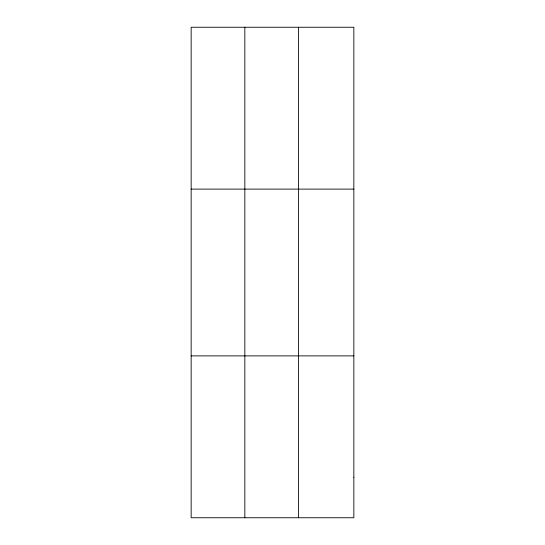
<?xml version="1.0" encoding="UTF-8"?>
<svg xmlns="http://www.w3.org/2000/svg" width="545" height="545" viewBox="0 0 545 545"><rect width="100%" height="100%" fill="white"/><g stroke="black" fill="none" stroke-linecap="round" stroke-linejoin="round"><path stroke-width="0.82" d="M244.841 27.25L244.841 517.75M298.531 27.25L298.531 517.75M191.152 189.115L353.848 189.115M191.152 355.885L353.848 355.885M353.848 477.284L353.848 517.75L191.152 517.75L191.152 27.25L353.848 27.25L353.848 477.284"/></g></svg>
